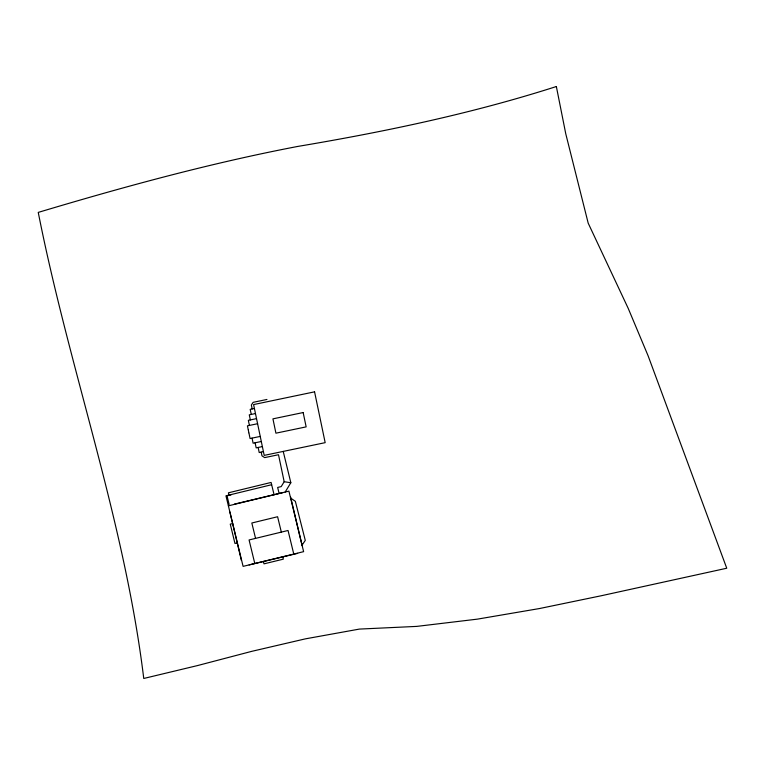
<?xml version="1.0" encoding="UTF-8"?>
<svg xmlns="http://www.w3.org/2000/svg" width="765" height="765" viewBox="0 0 765 765"><rect width="100%" height="100%" fill="white"/><g stroke="black" fill="none" stroke-linecap="round" stroke-linejoin="round"><path stroke-width="1.15" d="M261.19 452.125L261.974 455.854L264.671 457.613L278.498 454.735L284.178 481.711L281.195 486.597L277.657 487.458L279.12 493.511M285.173 492.038L290.834 482.744L283.222 451.417M302.041 545.149L305.283 540.396L295.347 501.305L290.595 498.063M271.642 484.723L225.952 495.825L243.098 566.368L303.619 551.661L288.912 491.13L228.391 505.837M231.059 494.85L227.023 495.825L229.108 504.422M232.684 523.547L230.265 524.13L234.96 543.456L237.389 542.873M234.377 504.116L282.868 492.593M249.141 564.905L297.633 553.382M266.956 399.454L253.129 402.342L251.36 405.039L252.173 408.931M254.41 408.472L250.193 409.351L251.255 414.429M255.472 413.549L249.275 414.84L250.337 419.928M256.533 418.627L248.348 420.339L249.409 425.417M257.585 423.714L247.43 425.837L248.223 429.672M260.243 436.413L250.078 438.536L248.95 433.143M261.305 441.501L253.119 443.203L252.058 438.125M262.366 446.578L256.17 447.869L255.108 442.792M263.428 451.656L259.211 452.536L258.149 447.458M284.178 481.711L290.834 482.744M293.77 554.051L288.042 530.48L249.074 539.956L254.802 563.528M274.08 494.735L271.097 482.447L228.429 492.813L228.984 495.089M281.338 532.115L277.599 516.738L251.828 523.002L255.558 538.378M282.734 556.738L283.318 559.158L263.992 563.853L263.409 561.433M290.643 497.126L302.156 545.608M229.854 511.89L241.367 560.372M248.29 429.997L248.874 432.808M556.356 86.531C471.957 113.574 385.034 131.743 297.719 146.44C209.983 163.222 123.777 186.813 38.25 212.402C69.089 368.759 124.399 519.856 143.753 678.469L197.408 665.598L251.723 651.35L305.359 638.861L359.378 629.088L416.772 626.392L477.427 619.134L539.402 608.558L601.433 595.715L726.75 568.232L648.089 355.763L628.218 308.381L588.189 223.151L565.756 133.76L556.356 86.531M314.568 391.843L253.597 404.58L264.202 455.385L325.173 442.658L314.568 391.843M303.16 412.545L272.933 418.857L275.916 433.181L306.153 426.87L303.16 412.545"/></g></svg>
